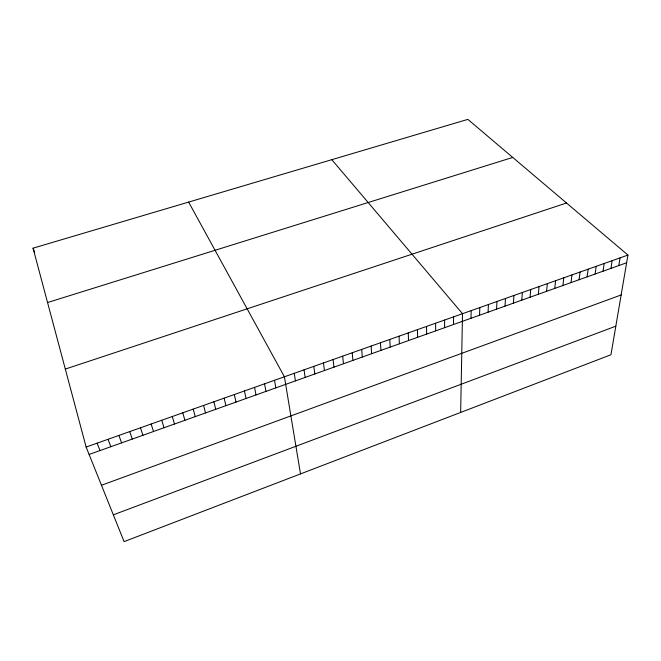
<?xml version="1.0" encoding="UTF-8"?>
<svg xmlns="http://www.w3.org/2000/svg" width="661" height="661" viewBox="0 0 661 661"><rect width="100%" height="100%" fill="white"/><g stroke="black" fill="none" stroke-linecap="round" stroke-linejoin="round"><path stroke-width="0.99" d="M444.605 327.691L444.613 320.031M453.504 324.51L453.578 316.859M460.659 412.431L462.502 313.694L331.805 159.673M470.979 318.28L471.186 310.62M479.547 315.223L479.82 307.563M488.082 312.182L488.413 304.514M496.568 309.158L496.965 301.482M505.012 306.142L505.467 298.475M513.407 303.151L513.928 295.475M521.769 300.168L522.347 292.493M530.081 297.202L530.717 289.526M538.351 294.252L539.054 286.577M546.581 291.319L547.341 283.635M554.769 288.403L555.587 280.718M562.916 285.494L563.792 277.81M571.021 282.602L571.955 274.918M579.086 279.727L580.077 272.035M587.108 276.868L588.158 269.176M595.098 274.018L596.197 266.325M603.039 271.184L604.195 263.491M610.946 268.366L612.152 260.674M618.812 265.565L620.068 257.864M627.95 255.072L610.954 354.742L124.094 541.623L86.128 447.051L33.05 248.172L467.856 119.377L627.95 255.072L86.128 447.051M113.337 514.828L615.829 326.179M101.472 485.265L621.15 294.963M89.103 454.462L626.636 262.772M65.315 369.078L566.518 203.01M47.559 302.54L512.746 157.425M188.633 202.084L284.412 376.795L300.499 473.912M97.117 443.159L99.993 450.579M33.05 248.172L34.686 252.51M108.049 439.284L110.825 446.712M118.914 435.434L121.591 442.878M129.713 431.608L132.299 439.061M140.454 427.807L142.941 435.26M151.129 424.023L153.517 431.493M161.738 420.264L164.044 427.741M172.29 416.521L174.496 424.007M182.783 412.803L184.898 420.305M193.21 409.109L195.235 416.612M203.58 405.441L205.513 412.951M213.883 401.789L215.734 409.308M224.137 398.153L225.897 405.68M234.325 394.543L235.994 402.078M244.454 390.957L246.041 398.492M254.535 387.387L256.03 394.931M264.549 383.834L265.97 391.395M274.505 380.306L275.844 387.867M294.261 373.308L295.434 380.885M304.052 369.838L305.151 377.423M313.793 366.384L314.81 373.977M323.477 362.955L324.411 370.548M333.103 359.543L333.962 367.144M342.679 356.147L343.464 363.757M352.206 352.776L352.908 360.385M361.674 349.421L362.302 357.039M371.094 346.083L371.647 353.701M380.463 342.762L380.943 350.388M389.775 339.465L390.188 347.091M399.037 336.185L399.376 343.811M408.25 332.921L408.523 340.555M417.413 329.674L417.612 337.308M426.535 326.443L426.659 334.086M435.599 323.229L435.657 330.88"/></g></svg>
